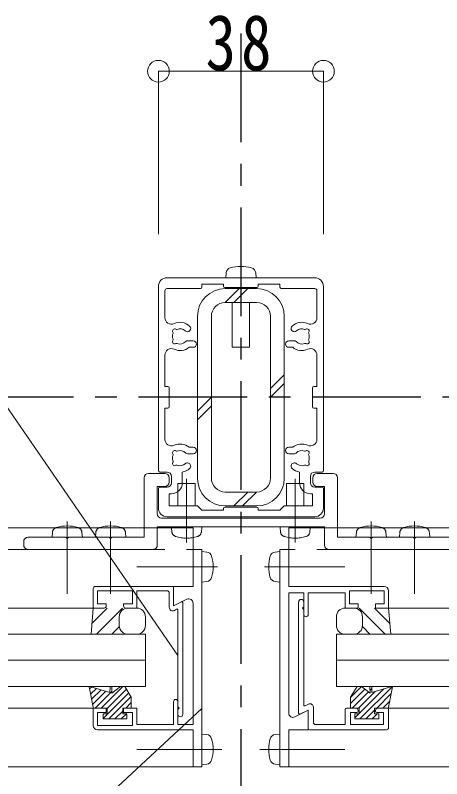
# Model space of a CAD drawing. Units: millimetres at full size, sheet at 1:5; details may follow other scales. Extents: x -1050 to 1050, y -742 to 742.
# Drawn here: x 496.1 to 594.3, y -124.5 to 51.1 of the extents above; entities that cross this region are included whole.
import ezdxf

# ---------------------------------------------------------------- set-up
doc = ezdxf.new("R2010")
doc.units = ezdxf.units.MM
doc.header["$LTSCALE"] = 5
doc.linetypes.add('CHAIN1', pattern=[8, 5, -1, 1, -1])
doc.linetypes.add('DASHED2', pattern=[3, 2, -1])
doc.layers.add('0-0_通り芯', color=7, linetype='CHAIN1')
for name, color, linetype, lineweight in [('0-3_寸法', 54, 'Continuous', 20), ('0-4_手摺部材', 92, 'Continuous', 20), ('0-7_ガラス', 6, 'Continuous', 20), ('0-8_その他', 11, 'Continuous', 20), ('0-9_文字', 3, 'Continuous', 20), ('0-A_支柱', 6, 'Continuous', 20), ('0-B_足元', 4, 'Continuous', 20)]:
    doc.layers.add(name, color=color, linetype=linetype, lineweight=lineweight)
doc.styles.add('ＭＳ ゴシック', font='')
doc.styles.get('ＭＳ ゴシック').set_extended_font_data('MS Gothic')

# ---------------------------------------------------------------- blocks, each defined once
blk = doc.blocks.new('dimension_origin')
at = {"color": 0, "linetype": 'Continuous', "lineweight": -2}
blk.add_circle((0, 0), 1.25, dxfattribs=at)

msp = doc.modelspace()

# ---------------------------------------------------------------- linework, layer by layer
at = {"layer": '0-0_通り芯'}
for p, q in [((548.02, 46.883), (548.02, -188.293)), ((909.462, -36.793), (-151.98, -36.793))]:
    msp.add_line(p, q, dxfattribs=at)
at = {"layer": '0-3_寸法'}
for p, q in [((529.02, 38.207), (529.02, 0.707)), ((567.02, 38.207), (529.02, 38.207)), ((567.02, 38.207), (567.02, 0.707))]:
    msp.add_line(p, q, dxfattribs=at)
at = {"layer": '0-4_手摺部材'}
for p, q in [((526.77, -54.293), (530.47, -54.293)), ((569.27, -54.293), (565.57, -54.293)), ((525.77, -66.793), (525.77, -55.293)), ((531.47, -55.293), (531.47, -56.293)), ((564.57, -55.293), (564.57, -56.293)), ((570.27, -55.293), (570.27, -66.793)), ((530.47, -57.293), (528.77, -57.293)), ((528.77, -57.293), (528.77, -63.593)), ((533.52, -56.593), (537.52, -56.593)), ((533.52, -61.793), (533.52, -56.593)), ((537.52, -56.593), (537.52, -61.793)), ((558.52, -56.593), (562.52, -56.593)), ((558.52, -61.793), (558.52, -56.593)), ((562.52, -56.593), (562.52, -61.793)), ((565.57, -57.293), (567.27, -57.293)), ((567.27, -57.293), (567.27, -63.593)), ((529.77, -64.593), (566.27, -64.593)), ((528.77, -66.793), (528.77, -66.593)), ((528.77, -66.593), (567.27, -66.593)), ((532.038, -66.793), (532.02, -66.593)), ((539.02, -66.593), (532.02, -66.593)), ((539.003, -66.793), (539.02, -66.593)), ((557.038, -66.793), (557.02, -66.593)), ((564.02, -66.593), (557.02, -66.593)), ((564.003, -66.793), (564.02, -66.593)), ((537.02, -66.793), (400.52, -66.793)), ((537.02, -71.793), (537.02, -66.793)), ((537.02, -80.293), (537.02, -71.793)), ((540.139, -72.391), (539.02, -72.293)), ((539.02, -72.293), (539.02, -79.293)), ((555.901, -72.391), (557.02, -72.293)), ((557.02, -72.293), (557.02, -79.293)), ((514.52, -80.293), (532.52, -80.293)), ((540.139, -79.195), (539.02, -79.293)), ((555.901, -79.195), (557.02, -79.293)), ((559.02, -80.293), (581.02, -80.293)), ((514.02, -80.793), (514.02, -85.293)), ((523.02, -81.293), (523.02, -84.293)), ((524.02, -81.293), (524.02, -85.293)), ((531.02, -81.293), (524.02, -81.293)), ((531.52, -81.793), (531.52, -85.128)), ((562.52, -81.793), (559.02, -81.793)), ((559.02, -81.793), (559.02, -109.425)), ((562.52, -81.793), (562.52, -86.793)), ((563.52, -81.793), (563.52, -86.793)), ((582.02, -81.293), (582.02, -85.293)), ((517.02, -84.293), (515.02, -84.293)), ((517.02, -84.293), (517.02, -84.793)), ((521.02, -84.293), (523.02, -84.293)), ((521.02, -84.793), (521.02, -84.293)), ((534.62, -83.993), (534.62, -109.743)), ((537.02, -112.093), (537.02, -84.161)), ((561.32, -83.893), (561.32, -109.476)), ((562.52, -83.893), (562.52, -84.993)), ((514.02, -85.293), (400.52, -85.293)), ((516.52, -85.293), (514.02, -85.293)), ((521.52, -85.293), (524.02, -85.293)), ((533.225, -85.549), (532.701, -85.832)), ((533.52, -85.725), (533.52, -107.993)), ((562.22, -85.293), (562.52, -84.993)), ((562.22, -85.293), (562.52, -85.593)), ((562.52, -85.593), (562.52, -107.576)), ((582.02, -85.293), (695.52, -85.293)), ((532.52, -112.093), (532.52, -106.793)), ((533.52, -112.093), (533.52, -106.793)), ((514.02, -108.296), (400.52, -108.296)), ((514.02, -112.293), (514.02, -108.293)), ((533.82, -108.293), (533.52, -107.993)), ((533.82, -108.293), (533.52, -108.593)), ((533.52, -108.593), (533.52, -109.743)), ((561.606, -109.657), (563.52, -108.745)), ((563.576, -107.39), (562.806, -107.756)), ((563.52, -112.993), (563.52, -108.745)), ((564.72, -111.593), (564.72, -108.112)), ((572.02, -108.593), (572.02, -112.093)), ((572.32, -108.293), (574.52, -108.293)), ((575.02, -108.993), (575.02, -108.793)), ((579.02, -108.793), (579.02, -108.993)), ((579.52, -108.293), (581.72, -108.293)), ((582.02, -108.296), (695.52, -108.296)), ((582.02, -108.593), (582.02, -112.793)), ((573.22, -109.293), (574.72, -109.293)), ((573.22, -109.293), (573.22, -112.093)), ((579.32, -109.293), (580.82, -109.293)), ((580.82, -112.093), (580.82, -109.293)), ((533.52, -112.093), (537.02, -112.093)), ((565.22, -112.093), (572.02, -112.093)), ((573.22, -112.093), (580.82, -112.093)), ((537.02, -113.293), (515.02, -113.293)), ((559.02, -113.293), (559.02, -121.793)), ((563.82, -113.293), (581.52, -113.293)), ((540.139, -114.391), (539.02, -114.293)), ((539.02, -114.293), (539.02, -121.293)), ((555.901, -114.391), (557.02, -114.293)), ((557.02, -114.293), (557.02, -121.293)), ((400.52, -121.793), (537.061, -121.793)), ((540.139, -121.195), (539.02, -121.293)), ((555.901, -121.195), (557.02, -121.293)), ((695.52, -121.793), (558.979, -121.793))]:
    msp.add_line(p, q, dxfattribs=at)
at = {"layer": '0-4_手摺部材', "linetype": 'CHAIN1'}
for p, q in [((535.52, -55.593), (535.52, -70.193)), ((560.52, -55.593), (560.52, -70.193)), ((508.02, -65.393), (508.02, -81.993)), ((518.02, -65.393), (518.02, -81.993)), ((578.02, -65.393), (578.02, -81.993)), ((588.02, -65.393), (588.02, -81.993)), ((542.62, -75.793), (524.061, -75.793)), ((553.42, -75.793), (571.979, -75.793)), ((543.661, -117.793), (524.061, -117.793)), ((552.379, -117.793), (571.979, -117.793))]:
    msp.add_line(p, q, dxfattribs=at)
at = {"layer": '0-4_手摺部材', "linetype": 'DASHED2'}
for p, q in [((567.27, -70.793), (567.27, -66.593)), ((504.618, -67.874), (504.52, -68.993)), ((511.422, -67.874), (511.52, -68.993)), ((514.618, -67.874), (514.52, -68.993)), ((521.422, -67.874), (521.52, -68.993)), ((525.77, -68.993), (525.77, -66.793)), ((528.77, -70.793), (528.77, -66.793)), ((532.118, -67.712), (532.038, -66.793)), ((538.922, -67.712), (539.003, -66.793)), ((557.118, -67.712), (557.038, -66.793)), ((563.922, -67.712), (564.003, -66.793)), ((570.27, -68.993), (570.27, -66.793)), ((574.618, -67.874), (574.52, -68.993)), ((581.422, -67.874), (581.52, -68.993)), ((584.618, -67.874), (584.52, -68.993)), ((591.422, -67.874), (591.52, -68.993)), ((498.02, -70.793), (498.02, -69.993)), ((499.02, -68.993), (507.72, -68.993)), ((508.02, -69.293), (507.72, -68.993)), ((508.02, -69.293), (508.32, -68.993)), ((508.32, -68.993), (517.72, -68.993)), ((518.02, -69.293), (517.72, -68.993)), ((518.02, -69.293), (518.32, -68.993)), ((518.32, -68.993), (525.77, -68.993)), ((577.72, -68.993), (570.27, -68.993)), ((578.02, -69.293), (577.72, -68.993)), ((578.02, -69.293), (578.32, -68.993)), ((587.72, -68.993), (578.32, -68.993)), ((588.02, -69.293), (587.72, -68.993)), ((588.02, -69.293), (588.32, -68.993)), ((597.02, -68.993), (588.32, -68.993)), ((400.52, -71.793), (537.061, -71.793)), ((499.02, -71.793), (527.77, -71.793)), ((695.52, -71.793), (558.979, -71.793)), ((597.02, -71.793), (568.27, -71.793))]:
    msp.add_line(p, q, dxfattribs=at)
at = {"layer": '0-4_手摺部材'}
for points in [[(559.02, -71.793), (559.02, -66.793), (695.52, -66.793)], [(537.02, -71.793), (539.02, -71.793), (539.02, -121.793), (537.02, -121.793), (537.02, -113.293)], [(559.02, -121.793), (557.02, -121.793), (557.02, -71.793), (559.02, -71.793), (559.02, -80.293)], [(532.52, -80.293), (532.52, -84.793), (534.325, -83.817)], [(537.02, -80.293), (532.52, -80.293), (532.52, -84.793), (535.573, -83.267)], [(523.02, -81.293), (515.02, -81.293), (515.02, -84.293)], [(582.02, -85.293), (579.02, -85.293), (579.02, -84.293), (581.02, -84.293), (581.02, -81.293), (573.02, -81.293), (573.02, -84.293), (575.02, -84.293), (575.02, -85.293), (572.02, -85.293), (572.02, -81.793), (563.52, -81.793)], [(514.02, -108.293), (517.02, -108.293), (517.02, -109.293), (515.02, -109.293), (515.02, -112.293), (523.02, -112.293), (523.02, -109.293), (521.02, -109.293), (521.02, -108.293), (524.02, -108.293), (524.02, -112.093), (532.52, -112.093)], [(559.02, -113.293), (563.52, -113.293), (563.52, -108.793), (560.467, -110.319)]]:
    msp.add_lwpolyline(points, dxfattribs=at)
for centre, radius, start, end in [((526.77, -55.293), 1, 90, 180), ((530.47, -55.293), 1, 0, 90), ((565.57, -55.293), 1, 90, 180), ((569.27, -55.293), 1, 0, 90), ((530.47, -56.293), 1, 270, 360), ((565.57, -56.293), 1, 180, 270), ((529.77, -63.593), 1, 180, 270), ((566.27, -63.593), 1, 270, 360), ((505.913, -67.987), 1.3, 105.88085, 113.31036), ((508.02, -75.393), 9, 74.11915, 105.88085), ((510.127, -67.987), 1.3, 66.68964, 74.11915), ((515.913, -67.987), 1.3, 105.88085, 113.31036), ((518.02, -75.393), 9, 74.11915, 105.88085), ((520.127, -67.987), 1.3, 66.68964, 74.11915), ((575.913, -67.987), 1.3, 105.88085, 113.31036), ((578.02, -75.393), 9, 74.11915, 105.88085), ((580.127, -67.987), 1.3, 66.68964, 74.11915), ((585.913, -67.987), 1.3, 105.88085, 113.31036), ((588.02, -75.393), 9, 74.11915, 105.88085), ((590.127, -67.987), 1.3, 66.68964, 74.11915), ((540.026, -73.686), 1.3, 15.88085, 85), ((532.62, -75.793), 9, 344.11915, 15.88085), ((563.42, -75.793), 9, 164.11915, 195.88085), ((556.014, -73.686), 1.3, 95, 164.11915), ((540.026, -77.9), 1.3, 275, 344.11915), ((556.014, -77.9), 1.3, 195.88085, 265), ((514.52, -80.793), 0.5, 90, 180), ((581.02, -81.293), 1, 0, 90), ((531.02, -81.793), 0.5, 0, 90), ((534.42, -83.993), 0.2, 0, 118.40092), ((536.02, -84.161), 1, 0, 116.56505), ((561.92, -83.893), 0.6, 0, 180), ((516.52, -84.793), 0.5, 270, 360), ((521.52, -84.793), 0.5, 180, 270), ((532.32, -85.128), 0.8, 180, 298.40092), ((533.32, -85.725), 0.2, 0, 118.40092), ((563.02, -86.793), 0.5, 180, 360), ((533.02, -106.793), 0.5, 0, 180), ((562.72, -107.576), 0.2, 180, 295.46), ((563.92, -108.112), 0.8, 0, 115.46), ((572.32, -108.593), 0.3, 90, 180), ((574.52, -108.793), 0.5, 0, 90), ((579.52, -108.793), 0.5, 90, 180), ((581.72, -108.593), 0.3, 0, 90), ((534.07, -109.743), 0.55, 180, 360), ((560.02, -109.425), 1, 180, 296.56505), ((561.52, -109.476), 0.2, 180, 295.46), ((574.72, -108.993), 0.3, 270, 360), ((579.32, -108.993), 0.3, 180, 270), ((515.02, -112.293), 1, 180, 270), ((565.22, -111.593), 0.5, 180, 270), ((563.82, -112.993), 0.3, 180, 270), ((581.52, -112.793), 0.5, 270, 360), ((540.026, -115.686), 1.3, 15.88085, 85), ((532.62, -117.793), 9, 344.11915, 15.88085), ((563.42, -117.793), 9, 164.11915, 195.88085), ((556.014, -115.686), 1.3, 95, 164.11915), ((540.026, -119.9), 1.3, 275, 344.11915), ((556.014, -119.9), 1.3, 195.88085, 265)]:
    msp.add_arc(centre, radius, start, end, dxfattribs=at)
at = {"layer": '0-4_手摺部材', "linetype": 'DASHED2'}
for centre, radius, start, end in [((505.913, -67.987), 1.3, 113.31036, 175), ((510.127, -67.987), 1.3, 5, 66.68964), ((515.913, -67.987), 1.3, 113.31036, 175), ((520.127, -67.987), 1.3, 5, 66.68964), ((533.413, -67.599), 1.3, 185, 254.11915), ((537.627, -67.599), 1.3, 285.88085, 355), ((558.413, -67.599), 1.3, 185, 254.11915), ((562.627, -67.599), 1.3, 285.88085, 355), ((575.913, -67.987), 1.3, 113.31036, 175), ((580.127, -67.987), 1.3, 5, 66.68964), ((585.913, -67.987), 1.3, 113.31036, 175), ((590.127, -67.987), 1.3, 5, 66.68964), ((499.02, -69.993), 1, 90, 180), ((535.52, -60.193), 9, 254.11915, 285.88085), ((560.52, -60.193), 9, 254.11915, 285.88085), ((499.02, -70.793), 1, 180, 270), ((527.77, -70.793), 1, 270, 360), ((568.27, -70.793), 1, 180, 270)]:
    msp.add_arc(centre, radius, start, end, dxfattribs=at)
at = {"layer": '0-7_ガラス'}
for p, q in [((400.52, -97.293), (526.02, -97.293)), ((695.52, -97.293), (570.02, -97.293)), ((400.52, -103.293), (526.02, -103.293)), ((695.52, -103.293), (570.02, -103.293))]:
    msp.add_line(p, q, dxfattribs=at)
for points in [[(526.02, -103.293), (526.02, -91.293), (400.52, -91.293)], [(570.02, -103.293), (570.02, -91.293), (695.52, -91.293)]]:
    msp.add_lwpolyline(points, dxfattribs=at)
at = {"layer": '0-8_その他'}
for p, q in [((514.02, -85.293), (513.52, -91.293)), ((513.728, -88.8), (517.234, -85.293)), ((514.77, -91.293), (520.77, -85.293)), ((522.02, -85.293), (524.02, -85.293)), ((574.02, -85.293), (572.02, -85.293)), ((581.27, -91.293), (575.27, -85.293)), ((582.312, -88.8), (578.806, -85.293)), ((582.02, -85.293), (582.52, -91.293)), ((520.02, -87.293), (520.02, -89.293)), ((526.02, -89.293), (526.02, -87.293)), ((570.02, -89.293), (570.02, -87.293)), ((576.02, -87.293), (576.02, -89.293)), ((518.306, -91.293), (520.038, -89.56)), ((577.734, -91.293), (576.002, -89.56)), ((521.841, -91.293), (521.848, -91.286)), ((524.02, -91.293), (522.02, -91.293)), ((572.02, -91.293), (574.02, -91.293)), ((574.199, -91.293), (574.192, -91.286)), ((513.091, -103.403), (514.002, -108.113)), ((513.187, -103.901), (513.658, -103.43)), ((517.87, -104.679), (513.237, -103.305)), ((515.866, -108.293), (520.866, -103.293)), ((517.895, -103.393), (517.87, -104.679)), ((517.894, -103.437), (518.038, -103.293)), ((517.995, -103.293), (518.195, -103.293)), ((518.27, -104.893), (520.27, -103.293)), ((518.295, -103.393), (518.27, -104.893)), ((521.27, -103.293), (520.27, -103.293)), ((522.77, -105.793), (521.27, -103.293)), ((573.27, -105.793), (574.77, -103.293)), ((573.27, -105.856), (575.805, -103.321)), ((574.77, -103.293), (575.77, -103.293)), ((575.405, -110.793), (582.894, -103.303)), ((577.77, -104.893), (575.77, -103.293)), ((577.746, -103.393), (577.77, -104.893)), ((578.046, -103.293), (577.846, -103.293)), ((578.146, -103.393), (578.17, -104.679)), ((578.17, -104.679), (582.803, -103.305)), ((582.949, -103.403), (582.038, -108.113)), ((513.416, -105.086), (514.749, -103.753)), ((513.646, -106.271), (515.84, -104.077)), ((513.875, -107.456), (516.93, -104.4)), ((514.452, -108.293), (518.277, -104.468)), ((516.27, -110.717), (522.179, -104.808)), ((517.22, -108.353), (521.649, -103.924)), ((573.27, -107.271), (576.591, -103.95)), ((573.662, -108.293), (577.377, -104.578)), ((575.076, -108.293), (578.91, -104.46)), ((575.22, -109.563), (580.92, -103.863)), ((577.759, -104.196), (578.153, -103.802)), ((579.319, -108.293), (582.647, -104.965)), ((517.609, -110.793), (522.709, -105.692)), ((521.523, -108.293), (522.77, -107.046)), ((522.77, -105.793), (522.77, -108.143)), ((573.27, -105.793), (573.27, -108.143)), ((580.733, -108.293), (582.308, -106.718)), ((514.201, -108.293), (517.22, -108.293)), ((517.22, -109.593), (517.22, -108.293)), ((520.82, -108.293), (522.62, -108.293)), ((520.82, -109.593), (520.82, -108.293)), ((575.22, -108.293), (573.42, -108.293)), ((575.22, -109.593), (575.22, -108.293)), ((576.819, -110.793), (578.82, -108.792)), ((581.839, -108.293), (578.82, -108.293)), ((578.82, -109.593), (578.82, -108.293)), ((516.27, -109.593), (516.27, -110.793)), ((516.27, -109.593), (517.22, -109.593)), ((519.023, -110.793), (520.82, -108.996)), ((520.437, -110.793), (521.637, -109.593)), ((520.82, -109.593), (521.77, -109.593)), ((521.77, -109.593), (521.77, -110.793)), ((575.22, -109.593), (574.27, -109.593)), ((574.27, -109.593), (574.27, -110.793)), ((574.27, -110.513), (575.19, -109.593)), ((578.233, -110.793), (579.433, -109.593)), ((579.77, -109.593), (578.82, -109.593)), ((579.77, -109.593), (579.77, -110.793)), ((516.27, -110.793), (521.77, -110.793)), ((579.77, -110.793), (574.27, -110.793)), ((579.647, -110.793), (579.77, -110.67))]:
    msp.add_line(p, q, dxfattribs=at)
for centre, radius, start, end in [((522.02, -87.293), 2, 90, 180), ((524.02, -87.293), 2, 0, 90), ((572.02, -87.293), 2, 90, 180), ((574.02, -87.293), 2, 0, 90), ((522.02, -89.293), 2, 180, 270), ((524.02, -89.293), 2, 270, 360), ((572.02, -89.293), 2, 180, 270), ((574.02, -89.293), 2, 270, 360), ((513.19, -103.393), 0.1, 61.84892, 185.71059), ((517.995, -103.393), 0.1, 90, 180), ((518.195, -103.393), 0.1, 0, 90), ((577.846, -103.393), 0.1, 90, 180), ((578.046, -103.393), 0.1, 0, 90), ((582.85, -103.393), 0.1, 354.28941, 118.15108), ((514.201, -108.093), 0.2, 185.71059, 270), ((522.62, -108.143), 0.15, 270, 360), ((573.42, -108.143), 0.15, 180, 270), ((581.839, -108.093), 0.2, 270, 354.28941)]:
    msp.add_arc(centre, radius, start, end, dxfattribs=at)
at = {"layer": '0-9_文字'}
for points in [[(533.52, -96.217), (466.681, 0.707), (435.431, 0.707)], [(539.02, -108.354), (494.93, -149.293), (463.68, -149.293)]]:
    msp.add_lwpolyline(points, dxfattribs=at)
at = {"layer": '0-A_支柱'}
for p, q in [((544.618, -8.174), (544.52, -9.293)), ((551.422, -8.174), (551.52, -9.293)), ((565.02, -9.293), (531.02, -9.293)), ((529.02, -11.293), (529.02, -53.693)), ((530.52, -18.485), (530.52, -12.293)), ((538.72, -11.793), (531.02, -11.793)), ((544.02, -10.793), (544.02, -11.243)), ((544.32, -11.543), (551.72, -11.543)), ((546.02, -11.543), (546.02, -11.793)), ((550.02, -11.793), (550.02, -11.543)), ((552.02, -10.793), (552.02, -11.243)), ((552.02, -10.793), (557.02, -10.793)), ((557.02, -11.493), (557.02, -10.793)), ((557.32, -11.793), (565.02, -11.793)), ((565.52, -18.485), (565.52, -12.293)), ((567.02, -53.693), (567.02, -11.293)), ((546.02, -14.993), (546.02, -25.293)), ((550.02, -25.293), (550.02, -14.993)), ((535.697, -23.793), (537.02, -23.793)), ((560.343, -23.793), (559.02, -23.793)), ((536.097, -25.293), (537.02, -25.293)), ((546.02, -25.293), (550.02, -25.293)), ((559.943, -25.293), (559.02, -25.293)), ((530.52, -34.293), (530.52, -27.101)), ((565.52, -34.293), (565.52, -27.101)), ((530.52, -34.293), (531.22, -34.293)), ((531.52, -34.593), (531.52, -38.993)), ((564.52, -34.593), (564.52, -38.993)), ((565.52, -34.293), (564.82, -34.293)), ((530.52, -39.293), (531.22, -39.293)), ((530.52, -46.485), (530.52, -39.293)), ((565.52, -39.293), (564.82, -39.293)), ((565.52, -46.485), (565.52, -39.293)), ((536.097, -48.293), (537.02, -48.293)), ((559.943, -48.293), (559.02, -48.293)), ((535.697, -49.793), (537.02, -49.793)), ((560.343, -49.793), (559.02, -49.793)), ((531.02, -53.993), (529.32, -53.993)), ((534.52, -56.493), (534.52, -54.004)), ((561.52, -56.493), (561.52, -54.004)), ((565.02, -53.993), (566.72, -53.993)), ((532.02, -56.493), (532.02, -54.993)), ((564.02, -56.493), (564.02, -54.993)), ((529.02, -57.793), (529.02, -62.293)), ((529.32, -57.493), (531.02, -57.493)), ((566.72, -57.493), (565.02, -57.493)), ((567.02, -62.293), (567.02, -57.793)), ((531.52, -58.993), (532.02, -58.993)), ((531.52, -61.793), (531.52, -58.993)), ((564.52, -58.993), (564.02, -58.993)), ((564.52, -61.793), (564.52, -58.993)), ((531.52, -61.793), (538.02, -61.793)), ((539.02, -62.793), (538.02, -61.793)), ((539.02, -62.793), (544.02, -62.793)), ((544.02, -62.793), (544.02, -62.343)), ((544.32, -62.043), (551.72, -62.043)), ((552.02, -62.793), (552.02, -62.343)), ((552.02, -62.793), (557.02, -62.793)), ((557.02, -62.793), (558.02, -61.793)), ((564.52, -61.793), (558.02, -61.793)), ((531.02, -64.293), (565.02, -64.293))]:
    msp.add_line(p, q, dxfattribs=at)
msp.add_lwpolyline([(539.02, -11.493), (539.02, -10.793), (544.02, -10.793)], dxfattribs=at)
for centre, radius, start, end in [((548.02, -15.693), 9, 74.11915, 105.88085), ((545.913, -8.287), 1.3, 105.88085, 175), ((550.127, -8.287), 1.3, 5, 74.11915), ((531.02, -11.293), 2, 90, 180), ((565.02, -11.293), 2, 0, 90), ((531.02, -12.293), 0.5, 90, 180), ((538.72, -11.493), 0.3, 270, 360), ((544.32, -11.243), 0.3, 180, 270), ((551.72, -11.243), 0.3, 270, 360), ((557.32, -11.493), 0.3, 180, 270), ((565.02, -12.293), 0.5, 0, 90), ((532.02, -18.485), 1.5, 180, 294.90106), ((564.02, -18.485), 1.5, 245.09894, 360), ((532.783, -21.555), 0.5, 55.28656, 214.71344), ((534.02, -22.793), 3.25, 47.4576, 114.90106), ((534.02, -22.793), 1.75, 47.4576, 112.4201), ((535.71, -20.951), 0.75, 227.4576, 47.4576), ((560.33, -20.951), 0.75, 132.5424, 312.5424), ((562.02, -22.793), 3.25, 65.09894, 132.5424), ((562.02, -22.793), 1.75, 67.5799, 132.5424), ((563.257, -21.555), 0.5, 325.28656, 124.71344), ((534.02, -22.793), 1.75, 157.5799, 202.4201), ((532.125, -22.011), 0.3, 337.5799, 34.71344), ((533.238, -20.898), 0.3, 235.28656, 292.4201), ((562.802, -20.898), 0.3, 247.5799, 304.71344), ((563.915, -22.011), 0.3, 145.28656, 202.4201), ((562.02, -22.793), 1.75, 337.5799, 22.4201), ((532.783, -24.03), 0.5, 145.28656, 304.71344), ((532.125, -23.575), 0.3, 325.28656, 22.4201), ((533.238, -24.688), 0.3, 67.5799, 124.71344), ((534.02, -22.793), 1.75, 247.5799, 318.18969), ((535.697, -24.293), 0.5, 90, 138.18969), ((537.02, -24.543), 0.75, 270, 90), ((559.02, -24.543), 0.75, 90, 270), ((560.343, -24.293), 0.5, 41.81031, 90), ((562.02, -22.793), 1.75, 221.81031, 292.4201), ((562.802, -24.688), 0.3, 55.28656, 112.4201), ((563.257, -24.03), 0.5, 235.28656, 34.71344), ((563.915, -23.575), 0.3, 157.5799, 214.71344), ((532.02, -27.101), 1.5, 65.09894, 180), ((534.02, -22.793), 3.25, 245.09894, 309.71514), ((562.02, -22.793), 3.25, 230.28486, 294.90106), ((564.02, -27.101), 1.5, 0, 114.90106), ((531.22, -34.593), 0.3, 0, 90), ((564.82, -34.593), 0.3, 90, 180), ((531.22, -38.993), 0.3, 270, 360), ((564.82, -38.993), 0.3, 180, 270), ((532.02, -46.485), 1.5, 180, 294.90106), ((564.02, -46.485), 1.5, 245.09894, 360), ((532.783, -49.555), 0.5, 55.28656, 214.71344), ((534.02, -50.793), 3.25, 50.28486, 114.90106), ((533.238, -48.898), 0.3, 235.28656, 292.4201), ((534.02, -50.793), 1.75, 41.81031, 112.4201), ((537.02, -49.043), 0.75, 270, 90), ((559.02, -49.043), 0.75, 90, 270), ((562.02, -50.793), 3.25, 65.09894, 129.71514), ((562.02, -50.793), 1.75, 67.5799, 138.18969), ((562.802, -48.898), 0.3, 247.5799, 304.71344), ((563.257, -49.555), 0.5, 325.28656, 124.71344), ((534.02, -50.793), 1.75, 157.5799, 202.4201), ((532.125, -50.011), 0.3, 337.5799, 34.71344), ((535.697, -49.293), 0.5, 221.81031, 270), ((560.343, -49.293), 0.5, 270, 318.18969), ((563.915, -50.011), 0.3, 145.28656, 202.4201), ((562.02, -50.793), 1.75, 337.5799, 22.4201), ((532.783, -52.03), 0.5, 145.28656, 304.71344), ((532.125, -51.575), 0.3, 325.28656, 22.4201), ((533.238, -52.688), 0.3, 67.5799, 124.71344), ((534.02, -50.793), 1.75, 247.5799, 312.5424), ((535.71, -52.635), 0.75, 312.5424, 132.5424), ((560.33, -52.635), 0.75, 47.4576, 227.4576), ((562.02, -50.793), 1.75, 227.4576, 292.4201), ((562.802, -52.688), 0.3, 55.28656, 112.4201), ((563.257, -52.03), 0.5, 235.28656, 34.71344), ((563.915, -51.575), 0.3, 157.5799, 214.71344), ((529.32, -53.693), 0.3, 180, 270), ((531.02, -54.993), 1, 0, 90), ((534.02, -50.793), 3.25, 278.84988, 312.5424), ((562.02, -50.793), 3.25, 227.4576, 261.15012), ((565.02, -54.993), 1, 90, 180), ((566.72, -53.693), 0.3, 270, 360), ((529.32, -57.793), 0.3, 90, 180), ((531.02, -56.493), 1, 270, 360), ((532.02, -56.493), 2.5, 270, 360), ((564.02, -56.493), 2.5, 180, 270), ((565.02, -56.493), 1, 180, 270), ((566.72, -57.793), 0.3, 0, 90), ((531.02, -62.293), 2, 180, 270), ((544.32, -62.343), 0.3, 90, 180), ((551.72, -62.343), 0.3, 0, 90), ((565.02, -62.293), 2, 270, 360)]:
    msp.add_arc(centre, radius, start, end, dxfattribs=at)
at = {"layer": '0-B_足元'}
for p, q in [((544.42, -14.993), (547.62, -11.793)), ((544.42, -11.793), (551.62, -11.793)), ((546.42, -14.993), (549.62, -11.793)), ((544.42, -14.993), (551.62, -14.993)), ((538.02, -18.193), (538.02, -55.393)), ((541.22, -18.193), (541.22, -55.393)), ((554.82, -18.193), (554.82, -55.393)), ((558.02, -18.193), (558.02, -55.393)), ((554.82, -34.793), (558.02, -31.593)), ((554.82, -36.793), (558.02, -33.593)), ((538.02, -39.993), (541.22, -36.793)), ((538.02, -41.993), (541.22, -38.793)), ((544.42, -58.593), (551.62, -58.593)), ((546.42, -61.793), (549.62, -58.593)), ((548.42, -61.793), (551.62, -58.593)), ((551.62, -61.793), (544.42, -61.793))]:
    msp.add_line(p, q, dxfattribs=at)
for centre, radius, start, end in [((544.42, -18.193), 6.4, 90, 180), ((551.62, -18.193), 6.4, 0, 90), ((544.42, -18.193), 3.2, 90, 180), ((551.62, -18.193), 3.2, 0, 90), ((544.42, -55.393), 6.4, 180, 270), ((544.42, -55.393), 3.2, 180, 270), ((551.62, -55.393), 3.2, 270, 360), ((551.62, -55.393), 6.4, 270, 360)]:
    msp.add_arc(centre, radius, start, end, dxfattribs=at)

# ---------------------------------------------------------------- block references
at = {"layer": '0-3_寸法', "xscale": 2, "yscale": 2, "rotation": 180}
msp.add_blockref('dimension_origin', (529.02, 38.207), dxfattribs=at)
at = {"layer": '0-3_寸法', "xscale": 2, "yscale": 2}
msp.add_blockref('dimension_origin', (567.02, 38.207), dxfattribs=at)

# ---------------------------------------------------------------- texts
at = {"layer": '0-3_寸法', "insert": (539.895, 38.207), "char_height": 12.83, "attachment_point": 7, "style": 'ＭＳ ゴシック'}
msp.add_mtext('\\T1.17;\\W0.8;38', dxfattribs=at)

doc.saveas('drawing.dxf')
